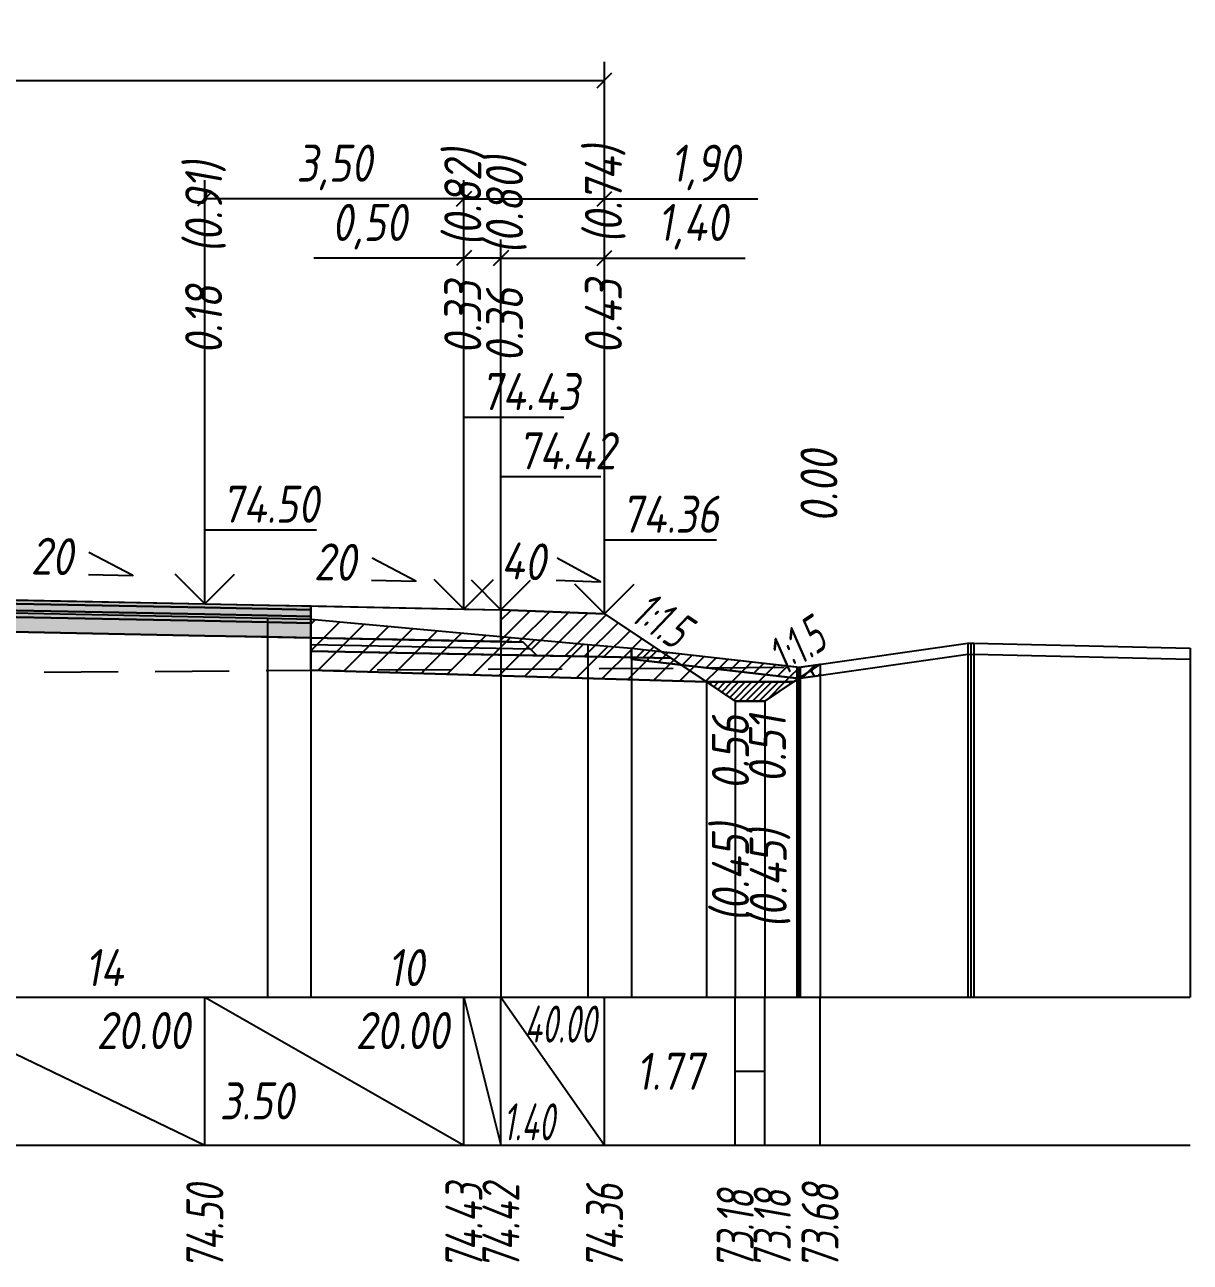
# Model space of a CAD drawing. Extents: x -717 to 1451, y -133302 to 233.
# Drawn here: x 167.8 to 246.6, y -12871.9 to -12788.3 of the extents above; entities that cross this region are included whole.
import ezdxf
from ezdxf.enums import TextEntityAlignment as Align

# ---------------------------------------------------------------- set-up
doc = ezdxf.new("R2010")
doc.units = 0
doc.linetypes.add('штриховая', pattern=[0.75, 0.5, -0.25])
for name, color, linetype in [('Интерполированный поперечник', 2, 'Continuous'), ('Код_514', 1, 'Continuous'), ('Контур_0', 7, 'Continuous'), ('Контур_2521', 7, 'Continuous'), ('Контур_2564', 7, 'Continuous'), ('Контур_2660', 7, 'Continuous'), ('Контур_2665', 7, 'Continuous'), ('Контур_400', 7, 'Continuous'), ('Контур_508', 7, 'Continuous'), ('Контур_512', 7, 'Continuous'), ('Контур_513', 7, 'Continuous'), ('Контур_818', 7, 'Continuous'), ('Красный поперечник', 1, 'Continuous'), ('Объём_2501', 7, 'Continuous'), ('Объём_2564', 7, 'Continuous'), ('Объём_2650', 7, 'Continuous'), ('Объём_2660', 7, 'Continuous'), ('Объём_2661', 7, 'Continuous'), ('Объём_2662', 7, 'Continuous'), ('Объём_2663', 7, 'Continuous'), ('Объём_2664', 7, 'Continuous'), ('Объём_2665', 7, 'Continuous'), ('Объём_2666', 7, 'Continuous'), ('Объём_2667', 7, 'Continuous'), ('Объём_2668', 7, 'Continuous'), ('Объём_2669', 7, 'Continuous'), ('Объём_2675', 7, 'Continuous'), ('Объём_2753', 7, 'Continuous'), ('Откосы', 7, 'Continuous'), ('Отметки покрытия', 7, 'Continuous'), ('Рабочие отметки', 7, 'Continuous'), ('Рабочие отметки доп.', 7, 'Continuous'), ('Слои выравнивания', 7, 'Continuous'), ('Таблица', 7, 'Continuous'), ('Уклоны проезжей части', 7, 'Continuous'), ('Черный поперечник', 3, 'Continuous')]:
    doc.layers.add(name, color=color, linetype=linetype)
for name, color, linetype, true_color in [('Контур_2540', 2, 'Continuous', 0xffff00), ('Контур_2560', 2, 'Continuous', 0xffff00), ('Контур_2561', 7, 'Continuous', 0xff8040), ('Контур_2562', 3, 'Continuous', 0x00ff00), ('Контур_2563', 7, 'Continuous', 0xff8000), ('Контур_2570', 7, 'Continuous', 0x80ff00), ('Контур_2725', 7, 'Continuous', 0x323232), ('Контур_2736', 4, 'Continuous', 0x00ffff), ('Контур_2737', 4, 'Continuous', 0x00ffff), ('Контур_2738', 4, 'Continuous', 0x00ffff), ('Контур_2739', 4, 'Continuous', 0x00ffff), ('Контур_2741', 4, 'Continuous', 0x00ffff), ('Контур_2742', 4, 'Continuous', 0x00ffff), ('Контур_2743', 4, 'Continuous', 0x00ffff), ('Контур_2744', 7, 'Continuous', 0xa4ffff), ('Контур_2745', 7, 'Continuous', 0xa4ffff), ('Контур_2747', 4, 'Continuous', 0x00ffff), ('Контур_2748', 4, 'Continuous', 0x00ffff), ('Контур_2749', 4, 'Continuous', 0x00ffff), ('Контур_2750', 4, 'Continuous', 0x00ffff), ('Контур_2751', 4, 'Continuous', 0x00ffff), ('Контур_2752', 4, 'Continuous', 0x00ffff), ('Контур_2760', 7, 'Continuous', 0x323232), ('Контур_2761', 7, 'Continuous', 0x323232), ('Контур_2762', 7, 'Continuous', 0x323232), ('Контур_2763', 7, 'Continuous', 0x323232), ('Контур_402', 7, 'Continuous', 0xff6464), ('Контур_703', 4, 'Continuous', 0x00ffff), ('Контур_705', 4, 'Continuous', 0x00ffff), ('Контур_707', 4, 'Continuous', 0x00ffff), ('Контур_720', 131, 'Continuous', 0xaaffff), ('Объём_2500', 7, 'Continuous', 0xc0c0c0), ('Объём_2520', 7, 'Continuous', 0x80ffff), ('Объём_2540', 2, 'Continuous', 0xffff00), ('Объём_2560', 2, 'Continuous', 0xffff00), ('Объём_2561', 7, 'Continuous', 0xff8040), ('Объём_2562', 3, 'Continuous', 0x00ff00), ('Объём_2563', 7, 'Continuous', 0xff8000), ('Объём_2570', 7, 'Continuous', 0x80ff00), ('Объём_2600', 7, 'Continuous', 0x808000), ('Объём_2620', 2, 'Continuous', 0xffff00), ('Объём_2746', 2, 'Continuous', 0xffff00)]:
    doc.layers.add(name, color=color, linetype=linetype, true_color=true_color)
doc.styles.get("Standard").update_dxf_attribs({"font": 'txt', "height": 2.5})
doc.styles.add('М', font='romand.shx', dxfattribs={"width": 0.8, "oblique": 10, "height": 2.5})
doc.dimstyles.new('ISO-25', dxfattribs={"dimtxt": 2.5, "dimasz": 2.5, "dimexe": 1.25, "dimexo": 0.625, "dimtad": 1, "dimtxsty": 'Standard', "dimcen": 2.5, "dimadec": 0, "dimazin": 0, "dimtfac": 1, "dimtmove": 0, "dimatfit": 3, "dimfxl": 1, "dimarcsym": 0})

# ---------------------------------------------------------------- blocks, each defined once
blk = doc.blocks.new('_Oblique')
at = {"color": 0, "linetype": 'ByBlock', "lineweight": -2}
blk.add_line((-0.5, -0.5), (0.5, 0.5), dxfattribs=at)
blk = doc.blocks.new('*D297')
at = {"color": 0, "lineweight": -2, "transparency": 16777216}
for p, q in [((200.01, -12827.272), (200.01, -12802.832)), ((207.01, -12827.552), (207.01, -12802.832)), ((200.01, -12804.082), (207.01, -12804.082)), ((207.01, -12804.082), (216.506, -12804.082))]:
    blk.add_line(p, q, dxfattribs=at)
at = {"layer": 'Defpoints', "color": 0, "transparency": 16777216}
for p in [(207.01, -12804.082), (200.01, -12827.897), (207.01, -12828.177)]:
    blk.add_point(p, dxfattribs=at)
at = {"color": 0, "lineweight": -2, "transparency": 16777216, "rotation": 180}
blk.add_blockref('_Oblique', (200.01, -12804.082), dxfattribs=at)
at = {"color": 0, "lineweight": -2, "transparency": 16777216}
blk.add_blockref('_Oblique', (207.01, -12804.082), dxfattribs=at)
at = {"color": 0, "transparency": 16777216, "insert": (212.966, -12801.969), "char_height": 2.5, "width": 8.75, "attachment_point": 5, "style": 'М'}
blk.add_mtext('1,40', dxfattribs=at)
blk = doc.blocks.new('*D299')
at = {"color": 0, "lineweight": -2, "transparency": 16777216}
for p, q in [((197.51, -12827.222), (197.51, -12802.832)), ((200.01, -12827.272), (200.01, -12802.832)), ((197.51, -12804.082), (187.37, -12804.082)), ((200.01, -12804.082), (197.51, -12804.082))]:
    blk.add_line(p, q, dxfattribs=at)
at = {"layer": 'Defpoints', "color": 0, "transparency": 16777216}
for p in [(200.01, -12804.082), (197.51, -12827.847), (200.01, -12827.897)]:
    blk.add_point(p, dxfattribs=at)
at = {"color": 0, "lineweight": -2, "transparency": 16777216, "rotation": 180}
blk.add_blockref('_Oblique', (197.51, -12804.082), dxfattribs=at)
at = {"color": 0, "lineweight": -2, "transparency": 16777216}
blk.add_blockref('_Oblique', (200.01, -12804.082), dxfattribs=at)
at = {"color": 0, "transparency": 16777216, "insert": (191.131, -12801.969), "char_height": 2.5, "width": 9.16667, "attachment_point": 5, "style": 'М'}
blk.add_mtext('0,50', dxfattribs=at)
blk = doc.blocks.new('*D301')
at = {"color": 0, "lineweight": -2, "transparency": 16777216}
for p, q in [((180.01, -12826.872), (180.01, -12798.832)), ((197.51, -12827.222), (197.51, -12798.832)), ((197.51, -12800.082), (180.01, -12800.082))]:
    blk.add_line(p, q, dxfattribs=at)
at = {"layer": 'Defpoints', "color": 0, "transparency": 16777216}
for p in [(180.01, -12800.082), (180.01, -12827.497), (197.51, -12827.847)]:
    blk.add_point(p, dxfattribs=at)
at = {"color": 0, "lineweight": -2, "transparency": 16777216, "rotation": 180}
blk.add_blockref('_Oblique', (180.01, -12800.082), dxfattribs=at)
at = {"color": 0, "lineweight": -2, "transparency": 16777216}
blk.add_blockref('_Oblique', (197.51, -12800.082), dxfattribs=at)
at = {"color": 0, "transparency": 16777216, "insert": (188.76, -12797.969), "char_height": 2.5, "width": 9.58333, "attachment_point": 5, "style": 'М'}
blk.add_mtext('3,50', dxfattribs=at)
blk = doc.blocks.new('*D302')
at = {"color": 0, "lineweight": -2, "transparency": 16777216}
for p, q in [((197.51, -12827.222), (197.51, -12798.832)), ((207.01, -12827.552), (207.01, -12798.832)), ((197.51, -12800.082), (207.01, -12800.082)), ((207.01, -12800.082), (217.358, -12800.082))]:
    blk.add_line(p, q, dxfattribs=at)
at = {"layer": 'Defpoints', "color": 0, "transparency": 16777216}
for p in [(197.51, -12800.082), (197.51, -12827.847), (207.01, -12828.177)]:
    blk.add_point(p, dxfattribs=at)
at = {"color": 0, "lineweight": -2, "transparency": 16777216, "rotation": 180}
blk.add_blockref('_Oblique', (197.51, -12800.082), dxfattribs=at)
at = {"color": 0, "lineweight": -2, "transparency": 16777216}
blk.add_blockref('_Oblique', (207.01, -12800.082), dxfattribs=at)
at = {"color": 0, "transparency": 16777216, "insert": (213.818, -12797.969), "char_height": 2.5, "width": 8.75, "attachment_point": 5, "style": 'М'}
blk.add_mtext('1,90', dxfattribs=at)
blk = doc.blocks.new('*D304')
at = {"color": 0, "lineweight": -2, "transparency": 16777216}
for p, q in [((111.51, -12827.552), (111.51, -12790.832)), ((207.01, -12827.552), (207.01, -12790.832)), ((111.51, -12792.082), (207.01, -12792.082))]:
    blk.add_line(p, q, dxfattribs=at)
at = {"layer": 'Defpoints', "color": 0, "transparency": 16777216}
for p in [(207.01, -12792.082), (111.51, -12828.177), (207.01, -12828.177)]:
    blk.add_point(p, dxfattribs=at)
at = {"color": 0, "lineweight": -2, "transparency": 16777216, "rotation": 180}
blk.add_blockref('_Oblique', (111.51, -12792.082), dxfattribs=at)
at = {"color": 0, "lineweight": -2, "transparency": 16777216}
blk.add_blockref('_Oblique', (207.01, -12792.082), dxfattribs=at)
at = {"color": 0, "transparency": 16777216, "insert": (159.26, -12789.969), "char_height": 2.5, "width": 10.41667, "attachment_point": 5, "style": 'М'}
blk.add_mtext('19,10', dxfattribs=at)

msp = doc.modelspace()

# ---------------------------------------------------------------- hatches: boundary and pattern name
at = {"layer": 'Объём_2563'}
h = msp.add_hatch(dxfattribs=at)
h.set_pattern_fill('ANSI31', color=256, scale=0.3)
h.paths.add_polyline_path([(202.428, -12830.933), (201.51, -12830.014), (200.01, -12829.984), (200.01, -12827.834), (207.01, -12828.114), (211.51, -12831.114)])
at = {"layer": 'Объём_2570'}
h = msp.add_hatch(dxfattribs=at)
h.set_pattern_fill('ANSI31', color=256, scale=0.2)
h.paths.add_polyline_path([(221.567, -12832.264), (220.132, -12832.465), (208.824, -12831.177), (208.824, -12830.427), (220.132, -12831.715), (221.567, -12831.514)])
at = {"layer": 'Объём_2600'}
h = msp.add_hatch(dxfattribs=at)
h.set_pattern_fill('ANSI31', color=6, scale=0.4)
h.paths.add_polyline_path([(213.901, -12832.709), (187.176, -12831.907), (187.176, -12828.475), (205.889, -12830.182), (208.824, -12830.427), (208.824, -12831.177), (220.132, -12832.465), (219.775, -12832.709)])
h = msp.add_hatch(dxfattribs=at)
h.set_pattern_fill('HONEY', color=5, scale=0.3)
h.paths.add_polyline_path([(221.567, -12831.514), (221.567, -12832.264), (220.132, -12832.465)])
at = {"layer": 'Объём_2620'}
h = msp.add_hatch(dxfattribs=at)
h.set_pattern_fill('ANSI31', color=2, scale=0.1)
h.paths.add_polyline_path([(213.901, -12832.709), (219.775, -12832.709), (217.838, -12834), (215.838, -12834)])
at = {"layer": 'Слои выравнивания'}
for color, points in [(2, [(159.26, -12827.019), (159.368, -12827.022), (162.659, -12827.087), (180.01, -12827.434), (184.232, -12827.519), (187.176, -12827.578), (187.176, -12827.828), (184.232, -12827.769), (180.01, -12827.684), (162.659, -12827.337), (159.368, -12827.272), (159.26, -12827.269)]), (3, [(159.26, -12827.269), (159.368, -12827.272), (162.659, -12827.337), (180.01, -12827.684), (184.232, -12827.769), (187.176, -12827.828), (187.176, -12828.278), (184.232, -12828.219), (180.01, -12828.134), (162.659, -12827.787), (159.368, -12827.722), (159.26, -12827.719)]), (4, [(159.26, -12827.719), (159.368, -12827.722), (162.659, -12827.787), (180.01, -12828.134), (184.232, -12828.219), (187.176, -12828.278), (187.176, -12828.728), (184.232, -12828.669), (180.01, -12828.584), (162.659, -12828.237), (159.368, -12828.172), (159.26, -12828.169)]), (5, [(159.26, -12828.169), (159.368, -12828.172), (162.659, -12828.237), (180.01, -12828.584), (184.232, -12828.669), (187.176, -12828.728), (187.176, -12829.728), (184.232, -12829.669), (180.01, -12829.584), (162.659, -12829.237), (159.368, -12829.172), (159.26, -12829.169)])]:
    msp.add_hatch(color=color, dxfattribs=at).paths.add_polyline_path(points)

# ---------------------------------------------------------------- linework, layer by layer
at = {"layer": 'Интерполированный поперечник', "linetype": 'штриховая', "ltscale": 10, "flags": 128}
msp.add_lwpolyline([(94.149, -12832.524), (220.132, -12831.715)], dxfattribs=at)
at = {"layer": 'Код_514'}
for p, q in [((159.26, -12854), (180.01, -12864)), ((180.01, -12864), (180.01, -12854)), ((180.01, -12854), (197.51, -12864)), ((197.51, -12864), (197.51, -12854)), ((197.51, -12854), (200.01, -12864)), ((200.01, -12864), (200.01, -12854)), ((200.01, -12854), (207.01, -12864)), ((207.01, -12864), (207.01, -12854)), ((215.838, -12864), (215.838, -12854)), ((217.838, -12864), (217.838, -12854)), ((221.567, -12864), (221.567, -12854)), ((215.838, -12859), (217.838, -12859))]:
    msp.add_line(p, q, dxfattribs=at)
at = {"layer": 'Контур_0', "flags": 128}
for points in [[(187.176, -12827.578), (200.01, -12827.834), (200.01, -12829.984), (187.176, -12829.728), (187.176, -12827.578), (187.176, -12827.578)], [(207.01, -12828.114), (212.484, -12831.764), (212.484, -12831.764), (212.484, -12831.764), (212.484, -12831.764), (212.484, -12831.764), (212.484, -12831.764), (212.484, -12831.764), (212.484, -12831.764), (212.484, -12831.764), (212.484, -12831.764), (212.484, -12831.764), (212.484, -12831.764), (212.484, -12831.764), (212.484, -12831.764), (215.838, -12834)], [(207.01, -12828.114), (212.484, -12831.764), (212.484, -12831.764), (212.484, -12831.764), (212.484, -12831.764), (212.484, -12831.764), (212.484, -12831.764), (212.484, -12831.764), (212.484, -12831.764), (212.484, -12831.764), (212.484, -12831.764), (212.484, -12831.764), (212.484, -12831.764), (212.484, -12831.764), (212.484, -12831.764), (215.838, -12834), (217.838, -12834), (221.567, -12831.514), (221.567, -12831.514), (221.567, -12831.514), (221.567, -12831.514), (221.567, -12831.514), (221.567, -12831.514), (221.567, -12831.514), (221.567, -12831.514), (221.567, -12831.514), (221.567, -12831.514), (221.567, -12831.514), (221.567, -12831.514), (221.567, -12831.514)], [(200.01, -12830.884), (187.176, -12830.628), (187.176, -12829.728), (201.51, -12830.014), (202.428, -12830.933), (200.01, -12830.884), (200.01, -12830.884)], [(200.01, -12829.984), (201.51, -12830.014), (202.428, -12830.933), (211.51, -12831.114)]]:
    msp.add_lwpolyline(points, dxfattribs=at)
at = {"layer": 'Контур_2521', "color": 250, "flags": 128}
msp.add_lwpolyline([(187.176, -12830.178), (201.969, -12830.474)], dxfattribs=at)
at = {"layer": 'Контур_2540', "flags": 128}
msp.add_lwpolyline([(197.51, -12830.834), (211.51, -12831.114), (213.901, -12832.709), (187.176, -12831.907), (187.176, -12830.628), (197.51, -12830.834), (197.51, -12830.834)], dxfattribs=at)
at = {"layer": 'Контур_2560', "flags": 128}
msp.add_lwpolyline([(200.01, -12827.834), (207.01, -12828.114), (207.01, -12828.114), (207.01, -12828.114)], dxfattribs=at)
at = {"layer": 'Контур_2561', "flags": 128}
msp.add_lwpolyline([(200.01, -12827.834), (200.01, -12827.834), (207.01, -12828.114), (207.01, -12828.114), (200.01, -12827.834)], dxfattribs=at)
at = {"layer": 'Контур_2562', "flags": 128}
msp.add_lwpolyline([(207.01, -12828.114), (207.01, -12828.114), (207.01, -12828.114), (207.01, -12828.114), (207.01, -12828.114)], dxfattribs=at)
at = {"layer": 'Контур_2563', "flags": 128}
msp.add_lwpolyline([(202.428, -12830.933), (201.51, -12830.014), (200.01, -12829.984), (200.01, -12827.834), (207.01, -12828.114), (211.51, -12831.114), (202.428, -12830.933), (202.428, -12830.933)], dxfattribs=at)
at = {"layer": 'Контур_2564', "flags": 128}
msp.add_lwpolyline([(200.01, -12827.834), (207.01, -12828.114)], dxfattribs=at)
at = {"layer": 'Контур_2570', "flags": 128}
msp.add_lwpolyline([(162.659, -12827.962), (184.232, -12828.412), (187.176, -12828.475), (205.889, -12830.182), (208.824, -12830.427), (208.824, -12831.177), (219.997, -12832.445), (220.132, -12832.465), (220.132, -12832.465), (220.223, -12832.456), (231.554, -12830.833), (231.742, -12830.849), (231.95, -12830.835), (246.567, -12831.172)], dxfattribs=at)
at = {"layer": 'Контур_2660', "flags": 128}
msp.add_lwpolyline([(187.176, -12831.907), (213.901, -12832.709)], dxfattribs=at)
at = {"layer": 'Контур_2665', "flags": 128}
msp.add_lwpolyline([(207.01, -12828.114), (207.01, -12828.114)], dxfattribs=at)
at = {"layer": 'Контур_2725', "flags": 128}
msp.add_lwpolyline([(138.131, -12829.592), (138.51, -12829.584), (159.26, -12829.169), (159.368, -12829.172), (162.659, -12829.237), (180.01, -12829.584), (184.232, -12829.669), (187.176, -12829.728)], dxfattribs=at)
at = {"layer": 'Контур_2736', "flags": 128}
for points in [[(207.01, -12828.114), (212.484, -12831.764)], [(212.484, -12831.764), (215.838, -12834)]]:
    msp.add_lwpolyline(points, dxfattribs=at)
at = {"layer": 'Контур_2737', "flags": 128}
msp.add_lwpolyline([(212.484, -12831.764), (212.484, -12831.764)], dxfattribs=at)
at = {"layer": 'Контур_2738', "flags": 128}
msp.add_lwpolyline([(212.484, -12831.764), (212.484, -12831.764)], dxfattribs=at)
at = {"layer": 'Контур_2739', "flags": 128}
msp.add_lwpolyline([(212.484, -12831.764), (212.484, -12831.764)], dxfattribs=at)
at = {"layer": 'Контур_2741', "flags": 128}
msp.add_lwpolyline([(221.567, -12831.514), (221.567, -12831.514)], dxfattribs=at)
at = {"layer": 'Контур_2742', "flags": 128}
msp.add_lwpolyline([(221.567, -12831.514), (221.567, -12831.514)], dxfattribs=at)
at = {"layer": 'Контур_2743', "flags": 128}
msp.add_lwpolyline([(221.567, -12831.514), (221.567, -12831.514)], dxfattribs=at)
at = {"layer": 'Контур_2744', "flags": 128}
msp.add_lwpolyline([(221.567, -12831.514), (221.567, -12831.514)], dxfattribs=at)
msp.add_lwpolyline([(221.567, -12831.514), (221.567, -12831.514)], dxfattribs=at)
msp.add_lwpolyline([(221.567, -12831.514), (221.567, -12831.514)], dxfattribs=at)
msp.add_lwpolyline([(221.567, -12831.514), (221.567, -12831.514)], dxfattribs=at)
msp.add_lwpolyline([(221.567, -12831.514), (221.567, -12831.514)], dxfattribs=at)
msp.add_lwpolyline([(221.567, -12831.514), (221.567, -12831.514)], dxfattribs=at)
at = {"layer": 'Контур_2745', "flags": 128}
msp.add_lwpolyline([(212.484, -12831.764), (212.484, -12831.764)], dxfattribs=at)
msp.add_lwpolyline([(212.484, -12831.764), (212.484, -12831.764)], dxfattribs=at)
msp.add_lwpolyline([(212.484, -12831.764), (212.484, -12831.764)], dxfattribs=at)
msp.add_lwpolyline([(212.484, -12831.764), (212.484, -12831.764)], dxfattribs=at)
msp.add_lwpolyline([(212.484, -12831.764), (212.484, -12831.764)], dxfattribs=at)
msp.add_lwpolyline([(212.484, -12831.764), (212.484, -12831.764)], dxfattribs=at)
at = {"layer": 'Контур_2747', "flags": 128}
msp.add_lwpolyline([(212.484, -12831.764), (212.484, -12831.764)], dxfattribs=at)
at = {"layer": 'Контур_2748', "flags": 128}
msp.add_lwpolyline([(212.484, -12831.764), (212.484, -12831.764)], dxfattribs=at)
at = {"layer": 'Контур_2749', "flags": 128}
msp.add_lwpolyline([(212.484, -12831.764), (212.484, -12831.764)], dxfattribs=at)
at = {"layer": 'Контур_2750', "flags": 128}
msp.add_lwpolyline([(221.567, -12831.514), (221.567, -12831.514)], dxfattribs=at)
at = {"layer": 'Контур_2751', "flags": 128}
msp.add_lwpolyline([(221.567, -12831.514), (221.567, -12831.514)], dxfattribs=at)
at = {"layer": 'Контур_2752', "flags": 128}
msp.add_lwpolyline([(221.567, -12831.514), (221.567, -12831.514)], dxfattribs=at)
at = {"layer": 'Контур_2760', "flags": 128}
msp.add_lwpolyline([(138.131, -12827.442), (138.51, -12827.434), (159.26, -12827.019), (159.368, -12827.022), (162.659, -12827.087), (180.01, -12827.434), (184.232, -12827.519), (187.176, -12827.578)], dxfattribs=at)
at = {"layer": 'Контур_2761', "flags": 128}
msp.add_lwpolyline([(138.131, -12827.692), (138.51, -12827.684), (159.26, -12827.269), (159.368, -12827.272), (162.659, -12827.337), (180.01, -12827.684), (184.232, -12827.769), (187.176, -12827.828)], dxfattribs=at)
at = {"layer": 'Контур_2762', "flags": 128}
msp.add_lwpolyline([(138.131, -12828.142), (138.51, -12828.134), (159.26, -12827.719), (159.368, -12827.722), (162.659, -12827.787), (180.01, -12828.134), (184.232, -12828.219), (187.176, -12828.278)], dxfattribs=at)
at = {"layer": 'Контур_2763', "flags": 128}
msp.add_lwpolyline([(138.131, -12828.592), (138.51, -12828.584), (159.26, -12828.169), (159.368, -12828.172), (162.659, -12828.237), (180.01, -12828.584), (184.232, -12828.669), (187.176, -12828.728)], dxfattribs=at)
at = {"layer": 'Контур_400', "flags": 128}
msp.add_lwpolyline([(159.26, -12827.019), (180.01, -12827.434), (197.51, -12827.784), (197.51, -12827.784), (197.51, -12827.784), (197.51, -12827.784), (197.51, -12827.784), (197.51, -12827.784), (200.01, -12827.834)], dxfattribs=at)
at = {"layer": 'Контур_402', "flags": 128}
msp.add_lwpolyline([(105, -12832.697), (138.131, -12831.703), (138.131, -12829.592), (159.26, -12829.169), (187.176, -12829.728), (187.176, -12831.907), (213.901, -12832.709)], dxfattribs=at)
at = {"layer": 'Контур_508', "flags": 128}
msp.add_lwpolyline([(105, -12832.697), (138.131, -12831.703), (138.131, -12829.592), (159.26, -12829.169), (187.176, -12829.728), (187.176, -12831.907), (213.901, -12832.709), (215.838, -12834), (217.838, -12834), (221.567, -12831.514)], dxfattribs=at)
at = {"layer": 'Контур_512', "flags": 128}
msp.add_lwpolyline([(187.176, -12831.907), (213.901, -12832.709), (215.838, -12834), (217.838, -12834), (221.567, -12831.514)], dxfattribs=at)
at = {"layer": 'Контур_513', "flags": 128}
msp.add_lwpolyline([(105, -12832.697), (138.131, -12831.703), (138.131, -12829.592), (159.26, -12829.169), (187.176, -12829.728), (187.176, -12831.907), (213.901, -12832.709), (215.838, -12834), (217.838, -12834), (221.567, -12831.514)], dxfattribs=at)
at = {"layer": 'Контур_703', "flags": 128}
msp.add_lwpolyline([(207.01, -12828.114), (212.484, -12831.764)], dxfattribs=at)
at = {"layer": 'Контур_705', "flags": 128}
msp.add_lwpolyline([(212.484, -12831.764), (212.484, -12831.764)], dxfattribs=at)
at = {"layer": 'Контур_707', "flags": 128}
msp.add_lwpolyline([(217.838, -12834), (221.567, -12831.514)], dxfattribs=at)
at = {"layer": 'Контур_720', "flags": 128}
msp.add_lwpolyline([(215.838, -12834), (217.838, -12834)], dxfattribs=at)
at = {"layer": 'Контур_818', "flags": 128}
msp.add_lwpolyline([(105, -12831.611), (115.233, -12830.148), (115.233, -12829.398), (134.997, -12828.545), (138.131, -12828.316), (159.26, -12828.016), (159.368, -12828.014), (162.659, -12827.962), (184.232, -12828.412), (187.176, -12828.475), (205.889, -12830.182), (208.824, -12830.427), (208.824, -12831.177), (219.997, -12832.445), (220.132, -12832.465), (220.132, -12832.465), (220.223, -12832.456), (221.567, -12832.264)], dxfattribs=at)
at = {"layer": 'Красный поперечник'}
for p, q in [((159.26, -12827.019), (180.01, -12827.434)), ((180.01, -12827.434), (197.51, -12827.784)), ((197.51, -12827.784), (200.01, -12827.834)), ((200.01, -12827.834), (207.01, -12828.114)), ((207.01, -12828.114), (215.838, -12834)), ((217.838, -12834), (221.567, -12831.514)), ((221.567, -12831.514), (221.567, -12854)), ((187.176, -12831.907), (187.176, -12854)), ((213.901, -12832.709), (213.901, -12854)), ((215.838, -12834), (215.838, -12854)), ((215.838, -12834), (217.838, -12834)), ((217.838, -12834), (217.838, -12854))]:
    msp.add_line(p, q, dxfattribs=at)
at = {"layer": 'Объём_2500', "flags": 128}
msp.add_lwpolyline([(187.176, -12827.578), (200.01, -12827.834), (200.01, -12829.984), (187.176, -12829.728), (187.176, -12827.578), (187.176, -12827.578)], dxfattribs=at)
at = {"layer": 'Объём_2501', "flags": 128}
msp.add_lwpolyline([(159.26, -12827.019), (180.01, -12827.434), (197.51, -12827.784), (197.51, -12827.784), (197.51, -12827.784), (197.51, -12827.784), (197.51, -12827.784), (197.51, -12827.784), (200.01, -12827.834)], dxfattribs=at)
at = {"layer": 'Объём_2520', "color": 250, "flags": 128}
msp.add_lwpolyline([(200.01, -12830.884), (187.176, -12830.628), (187.176, -12829.728), (201.51, -12830.014), (202.428, -12830.933), (200.01, -12830.884), (200.01, -12830.884)], dxfattribs=at)
at = {"layer": 'Объём_2540', "flags": 128}
msp.add_lwpolyline([(197.51, -12830.834), (211.51, -12831.114), (213.901, -12832.709), (187.176, -12831.907), (187.176, -12830.628), (197.51, -12830.834), (197.51, -12830.834)], dxfattribs=at)
at = {"layer": 'Объём_2560', "flags": 128}
msp.add_lwpolyline([(200.01, -12827.834), (207.01, -12828.114), (207.01, -12828.114), (207.01, -12828.114)], dxfattribs=at)
at = {"layer": 'Объём_2561', "flags": 128}
msp.add_lwpolyline([(200.01, -12827.834), (200.01, -12827.834), (207.01, -12828.114), (207.01, -12828.114), (200.01, -12827.834)], dxfattribs=at)
at = {"layer": 'Объём_2562', "flags": 128}
msp.add_lwpolyline([(207.01, -12828.114), (207.01, -12828.114), (207.01, -12828.114), (207.01, -12828.114), (207.01, -12828.114)], dxfattribs=at)
at = {"layer": 'Объём_2563', "color": 250, "flags": 128}
msp.add_lwpolyline([(202.428, -12830.933), (201.51, -12830.014), (200.01, -12829.984), (200.01, -12827.834), (207.01, -12828.114), (211.51, -12831.114), (202.428, -12830.933), (202.428, -12830.933)], dxfattribs=at)
at = {"layer": 'Объём_2564', "flags": 128}
msp.add_lwpolyline([(200.01, -12827.834), (207.01, -12828.114)], dxfattribs=at)
at = {"layer": 'Объём_2570', "flags": 128}
msp.add_lwpolyline([(221.567, -12832.264), (220.132, -12832.465), (208.824, -12831.177), (208.824, -12830.427), (220.132, -12831.715), (221.567, -12831.514), (221.567, -12832.264), (221.567, -12832.264)], dxfattribs=at)
at = {"layer": 'Объём_2600', "color": 5, "flags": 128}
msp.add_lwpolyline([(221.567, -12831.514), (221.567, -12832.264), (220.132, -12832.465), (221.567, -12831.514), (221.567, -12831.514)], dxfattribs=at)
at = {"layer": 'Объём_2620', "flags": 128}
msp.add_lwpolyline([(213.901, -12832.709), (219.775, -12832.709), (217.838, -12834), (215.838, -12834), (213.901, -12832.709), (213.901, -12832.709)], dxfattribs=at)
at = {"layer": 'Объём_2650', "color": 6, "flags": 128}
msp.add_lwpolyline([(213.901, -12832.709), (187.176, -12831.907), (187.176, -12828.475), (205.889, -12830.182), (208.824, -12830.427), (208.824, -12831.177), (220.132, -12832.465), (219.775, -12832.709), (213.901, -12832.709), (213.901, -12832.709)], dxfattribs=at)
at = {"layer": 'Объём_2660', "flags": 128}
msp.add_lwpolyline([(187.176, -12831.907), (213.901, -12832.709)], dxfattribs=at)
at = {"layer": 'Объём_2661', "flags": 128}
msp.add_lwpolyline([(207.01, -12828.114), (212.484, -12831.764), (213.901, -12832.709)], dxfattribs=at)
at = {"layer": 'Объём_2662', "flags": 128}
msp.add_lwpolyline([(219.775, -12832.709), (221.567, -12831.514)], dxfattribs=at)
at = {"layer": 'Объём_2663', "flags": 128}
for points in [[(213.901, -12832.709), (215.838, -12834)], [(217.838, -12834), (219.775, -12832.709)]]:
    msp.add_lwpolyline(points, dxfattribs=at)
at = {"layer": 'Объём_2664', "flags": 128}
msp.add_lwpolyline([(215.838, -12834), (217.838, -12834)], dxfattribs=at)
at = {"layer": 'Объём_2665', "flags": 128}
msp.add_lwpolyline([(207.01, -12828.114), (207.01, -12828.114)], dxfattribs=at)
at = {"layer": 'Объём_2666', "flags": 128}
for points in [[(207.01, -12828.114), (212.484, -12831.764)], [(212.484, -12831.764), (213.901, -12832.709)]]:
    msp.add_lwpolyline(points, dxfattribs=at)
at = {"layer": 'Объём_2667', "flags": 128}
for points in [[(212.484, -12831.764), (212.484, -12831.764)], [(221.567, -12831.514), (221.567, -12831.514)]]:
    msp.add_lwpolyline(points, dxfattribs=at)
at = {"layer": 'Объём_2668', "flags": 128}
for points in [[(212.484, -12831.764), (212.484, -12831.764)], [(221.567, -12831.514), (221.567, -12831.514)]]:
    msp.add_lwpolyline(points, dxfattribs=at)
at = {"layer": 'Объём_2669', "flags": 128}
for points in [[(212.484, -12831.764), (212.484, -12831.764)], [(221.567, -12831.514), (221.567, -12831.514)]]:
    msp.add_lwpolyline(points, dxfattribs=at)
at = {"layer": 'Объём_2675', "flags": 128}
for points in [[(212.484, -12831.764), (212.484, -12831.764)], [(212.484, -12831.764), (212.484, -12831.764)], [(212.484, -12831.764), (212.484, -12831.764)], [(212.484, -12831.764), (212.484, -12831.764)], [(212.484, -12831.764), (212.484, -12831.764)], [(212.484, -12831.764), (212.484, -12831.764)], [(221.567, -12831.514), (221.567, -12831.514)], [(221.567, -12831.514), (221.567, -12831.514)], [(221.567, -12831.514), (221.567, -12831.514)], [(221.567, -12831.514), (221.567, -12831.514)], [(221.567, -12831.514), (221.567, -12831.514)], [(221.567, -12831.514), (221.567, -12831.514)]]:
    msp.add_lwpolyline(points, dxfattribs=at)
at = {"layer": 'Объём_2746', "flags": 128}
msp.add_lwpolyline([(208.824, -12831.177), (212.174, -12831.557), (213.901, -12832.709), (187.176, -12831.907), (187.176, -12828.475), (205.889, -12830.182), (208.824, -12830.427), (208.824, -12831.177), (208.824, -12831.177)], dxfattribs=at)
at = {"layer": 'Объём_2753', "flags": 128}
msp.add_lwpolyline([(187.176, -12827.578), (187.176, -12827.578)], dxfattribs=at)
at = {"layer": 'Откосы', "color": 1, "flags": 128}
for points in [[(172.148, -12825.46), (175.147, -12825.52), (172.178, -12823.961)], [(191.273, -12825.843), (194.272, -12825.903), (191.303, -12824.343)], [(203.744, -12825.838), (206.742, -12825.958), (203.804, -12824.339)]]:
    msp.add_lwpolyline(points, dxfattribs=at)
at = {"layer": 'Отметки покрытия', "color": 1}
for p, q in [((197.51, -12827.784), (197.51, -12814.834)), ((197.51, -12814.834), (204.26, -12814.834)), ((200.01, -12827.834), (200.01, -12818.834)), ((200.01, -12818.834), (206.76, -12818.834)), ((180.01, -12827.434), (180.01, -12822.434)), ((180.01, -12822.434), (187.56, -12822.434)), ((207.01, -12828.114), (207.01, -12823.114)), ((207.01, -12823.114), (214.56, -12823.114)), ((180.01, -12827.434), (178.01, -12825.434)), ((180.01, -12827.434), (182.01, -12825.434)), ((197.51, -12827.784), (195.51, -12825.784)), ((197.51, -12827.784), (199.51, -12825.784)), ((200.01, -12827.834), (198.01, -12825.834)), ((200.01, -12827.834), (202.01, -12825.834)), ((207.01, -12828.114), (205.01, -12826.114)), ((207.01, -12828.114), (209.01, -12826.114))]:
    msp.add_line(p, q, dxfattribs=at)
at = {"layer": 'Слои выравнивания'}
for p, q in [((187.176, -12827.578), (187.176, -12854)), ((200.01, -12827.834), (200.01, -12854))]:
    msp.add_line(p, q, dxfattribs=at)
at = {"layer": 'Слои выравнивания', "color": 2, "flags": 128}
msp.add_lwpolyline([(159.26, -12827.019), (159.368, -12827.022), (162.659, -12827.087), (180.01, -12827.434), (184.232, -12827.519), (187.176, -12827.578), (187.176, -12827.828), (184.232, -12827.769), (180.01, -12827.684), (162.659, -12827.337), (159.368, -12827.272), (159.26, -12827.269)], close=True, dxfattribs=at)
at = {"layer": 'Слои выравнивания', "color": 3, "flags": 128}
msp.add_lwpolyline([(159.26, -12827.269), (159.368, -12827.272), (162.659, -12827.337), (180.01, -12827.684), (184.232, -12827.769), (187.176, -12827.828), (187.176, -12828.278), (184.232, -12828.219), (180.01, -12828.134), (162.659, -12827.787), (159.368, -12827.722), (159.26, -12827.719)], close=True, dxfattribs=at)
at = {"layer": 'Слои выравнивания', "color": 4, "flags": 128}
msp.add_lwpolyline([(159.26, -12827.719), (159.368, -12827.722), (162.659, -12827.787), (180.01, -12828.134), (184.232, -12828.219), (187.176, -12828.278), (187.176, -12828.728), (184.232, -12828.669), (180.01, -12828.584), (162.659, -12828.237), (159.368, -12828.172), (159.26, -12828.169)], close=True, dxfattribs=at)
at = {"layer": 'Слои выравнивания', "color": 5, "flags": 128}
msp.add_lwpolyline([(159.26, -12828.169), (159.368, -12828.172), (162.659, -12828.237), (180.01, -12828.584), (184.232, -12828.669), (187.176, -12828.728), (187.176, -12829.728), (184.232, -12829.669), (180.01, -12829.584), (162.659, -12829.237), (159.368, -12829.172), (159.26, -12829.169)], close=True, dxfattribs=at)
at = {"layer": 'Таблица'}
for p, q in [((80, -12854), (246.567, -12854)), ((80, -12864), (246.567, -12864))]:
    msp.add_line(p, q, dxfattribs=at)
at = {"layer": 'Черный поперечник', "color": 7}
for p, q in [((184.232, -12828.412), (184.232, -12854)), ((187.176, -12828.475), (187.176, -12854)), ((231.554, -12830.083), (231.554, -12854)), ((231.742, -12830.099), (231.742, -12854)), ((231.95, -12830.085), (231.95, -12854)), ((205.889, -12830.182), (205.889, -12854)), ((208.824, -12830.427), (208.824, -12854)), ((246.567, -12830.422), (246.567, -12854)), ((219.997, -12831.695), (219.997, -12854)), ((220.132, -12831.715), (220.132, -12854)), ((220.223, -12831.706), (220.223, -12854))]:
    msp.add_line(p, q, dxfattribs=at)
at = {"layer": 'Черный поперечник', "flags": 128}
msp.add_lwpolyline([(80, -12833.056), (84.3, -12832.927), (85.151, -12832.898), (94.149, -12832.524), (104.002, -12831.003), (115.233, -12829.398), (134.997, -12828.545), (138.131, -12828.316), (159.26, -12828.016), (159.368, -12828.014), (162.659, -12827.962), (184.232, -12828.412), (187.176, -12828.475), (205.889, -12830.182), (208.824, -12830.427), (219.997, -12831.695), (220.132, -12831.715), (220.223, -12831.706), (231.554, -12830.083), (231.742, -12830.099), (231.95, -12830.085), (246.567, -12830.422)], dxfattribs=at)

# ---------------------------------------------------------------- texts
at = {"layer": 'Код_514', "style": 'М', "oblique": 10}
for s, width, p in [('20.00', 0.8, (179.01, -12855)), ('20.00', 0.8, (196.51, -12855)), ('40.00', 0.6, (206.445, -12854.564))]:
    msp.add_text(s, height=2.5, dxfattribs=dict(at, width=width)).set_placement(p, align=Align.TOP_RIGHT)
at = {"layer": 'Код_514', "style": 'М', "oblique": 10, "width": 0.8}
msp.add_text('1.77', height=2.5, dxfattribs=at).set_placement((211.424, -12859), align=Align.MIDDLE_CENTER)
at = {"layer": 'Код_514', "style": 'М', "oblique": 10}
for s, width, p in [('3.50', 0.8, (181.01, -12863)), ('1.40', 0.6, (200.137, -12864.416))]:
    msp.add_text(s, height=2.5, dxfattribs=dict(at, width=width)).set_placement(p, align=Align.BOTTOM_LEFT)
at = {"layer": 'Код_514', "style": 'М', "oblique": 10, "width": 0.7}
for s, p in [('74.50', (180.01, -12872.382)), ('74.43', (197.51, -12872.382)), ('74.42', (200.01, -12872.382)), ('74.36', (207.01, -12872.382)), ('73.18', (215.838, -12872.382)), ('73.18', (218.338, -12872.382)), ('73.68', (221.567, -12872.382))]:
    msp.add_text(s, height=2.5, rotation=90, dxfattribs=at).set_placement(p, align=Align.MIDDLE_LEFT)
at = {"layer": 'Отметки покрытия', "color": 1, "style": 'М', "oblique": 10, "width": 0.8}
for s, p in [('74.43', (198.651, -12815.103)), ('74.42', (201.151, -12819.103)), ('74.50', (181.151, -12822.703)), ('74.36', (208.151, -12823.383))]:
    msp.add_text(s, height=2.5, dxfattribs=at).set_placement(p, align=Align.BOTTOM_LEFT)
at = {"layer": 'Рабочие отметки', "color": 1, "style": 'М', "oblique": 10, "width": 0.8}
for s, p in [('0.18', (179.931, -12810.584)), ('0.33', (197.431, -12810.584)), ('0.43', (206.931, -12810.584)), ('0.36', (200.251, -12811.117)), ('0.00', (221.489, -12821.945))]:
    msp.add_text(s, height=2.5, rotation=90, dxfattribs=at).set_placement(p, align=Align.MIDDLE_LEFT)
for s, p in [('0.56', (215.51, -12834.931)), ('0.51', (218.01, -12834.931))]:
    msp.add_text(s, height=2.5, rotation=90, dxfattribs=at).set_placement(p, align=Align.MIDDLE_RIGHT)
at = {"layer": 'Рабочие отметки доп.', "color": 1, "style": 'М', "oblique": 10, "width": 0.8}
for s, p in [('(0.82)', (197.431, -12803.284)), ('(0.74)', (206.931, -12803.084)), ('(0.91)', (179.931, -12803.734)), ('(0.80)', (200.251, -12803.817))]:
    msp.add_text(s, height=2.5, rotation=90, dxfattribs=at).set_placement(p, align=Align.MIDDLE_LEFT)
for p in [(215.51, -12842.231), (218.062, -12842.653)]:
    msp.add_text('(0.45)', height=2.5, rotation=90, dxfattribs=at).set_placement(p, align=Align.MIDDLE_RIGHT)
at = {"layer": 'Слои выравнивания', "style": 'М', "oblique": 10, "width": 0.8}
for s, p in [('14', (173.218, -12854)), ('10', (193.593, -12854))]:
    msp.add_text(s, height=2.5, dxfattribs=at).set_placement(p, align=Align.BOTTOM_CENTER)
at = {"layer": 'Уклоны проезжей части', "color": 1, "style": 'М', "oblique": 10}
for s, rotation, width, p in [('20', 358.85423, 0.8, (169.654, -12826.227)), ('20', 358.85423, 0.8, (188.779, -12826.61)), ('40', 357.70938, 0.8, (201.469, -12826.554)), ('1:1.5', 326.30994, 0.6, (209.766, -12830.173)), ('1:1.5', 33.69007, 0.6, (221.097, -12831.925))]:
    msp.add_text(s, height=2.5, rotation=rotation, dxfattribs=dict(at, width=width)).set_placement(p, align=Align.BOTTOM_CENTER)

# ---------------------------------------------------------------- dimensions: what is measured, and where the dimension line sits
at = {"color": 5}
dim = msp.add_linear_dim(base=(207.01, -12792.082), p1=(111.51, -12828.177), p2=(207.01, -12828.177), angle=180, dimstyle='ISO-25', override={"dimasz": 1, "dimlfac": 0.2, "dimzin": 0, "dimtxsty": 'М', "dimblk1": 'Oblique', "dimblk2": 'Oblique', "dimsah": 1}, dxfattribs=at)
dim.commit()
dim.dimension.update_dxf_attribs({"geometry": '*D304', "text_midpoint": (159.26, -12789.969)})
dim = msp.add_linear_dim(base=(180.01, -12800.082), p1=(197.51, -12827.847), p2=(180.01, -12827.497), dimstyle='ISO-25', override={"dimasz": 1, "dimlfac": 0.2, "dimzin": 0, "dimtxsty": 'М', "dimblk1": 'Oblique', "dimblk2": 'Oblique', "dimsah": 1}, dxfattribs=at)
dim.commit()
dim.dimension.update_dxf_attribs({"geometry": '*D301', "text_midpoint": (188.76, -12797.969)})
dim = msp.add_linear_dim(base=(197.51, -12800.082), p1=(207.01, -12828.177), p2=(197.51, -12827.847), dimstyle='ISO-25', override={"dimasz": 1, "dimlfac": 0.2, "dimzin": 0, "dimtxsty": 'М', "dimblk1": 'Oblique', "dimblk2": 'Oblique', "dimsah": 1}, dxfattribs=at)
dim.commit()
dim.dimension.update_dxf_attribs({"geometry": '*D302', "text_midpoint": (213.818, -12800.082), "dimtype": 160})
for base, p1, p2, picture, middle in [((200.01, -12804.082), (197.51, -12827.847), (200.01, -12827.897), '*D299', (191.131, -12804.082)), ((207.01, -12804.082), (200.01, -12827.897), (207.01, -12828.177), '*D297', (212.966, -12804.082))]:
    dim = msp.add_linear_dim(base=base, p1=p1, p2=p2, angle=180, dimstyle='ISO-25', override={"dimasz": 1, "dimlfac": 0.2, "dimzin": 0, "dimtxsty": 'М', "dimblk1": 'Oblique', "dimblk2": 'Oblique', "dimsah": 1}, dxfattribs=at)
    dim.commit()
    dim.dimension.update_dxf_attribs({"geometry": picture, "text_midpoint": middle, "dimtype": 160})

doc.saveas('drawing.dxf')
